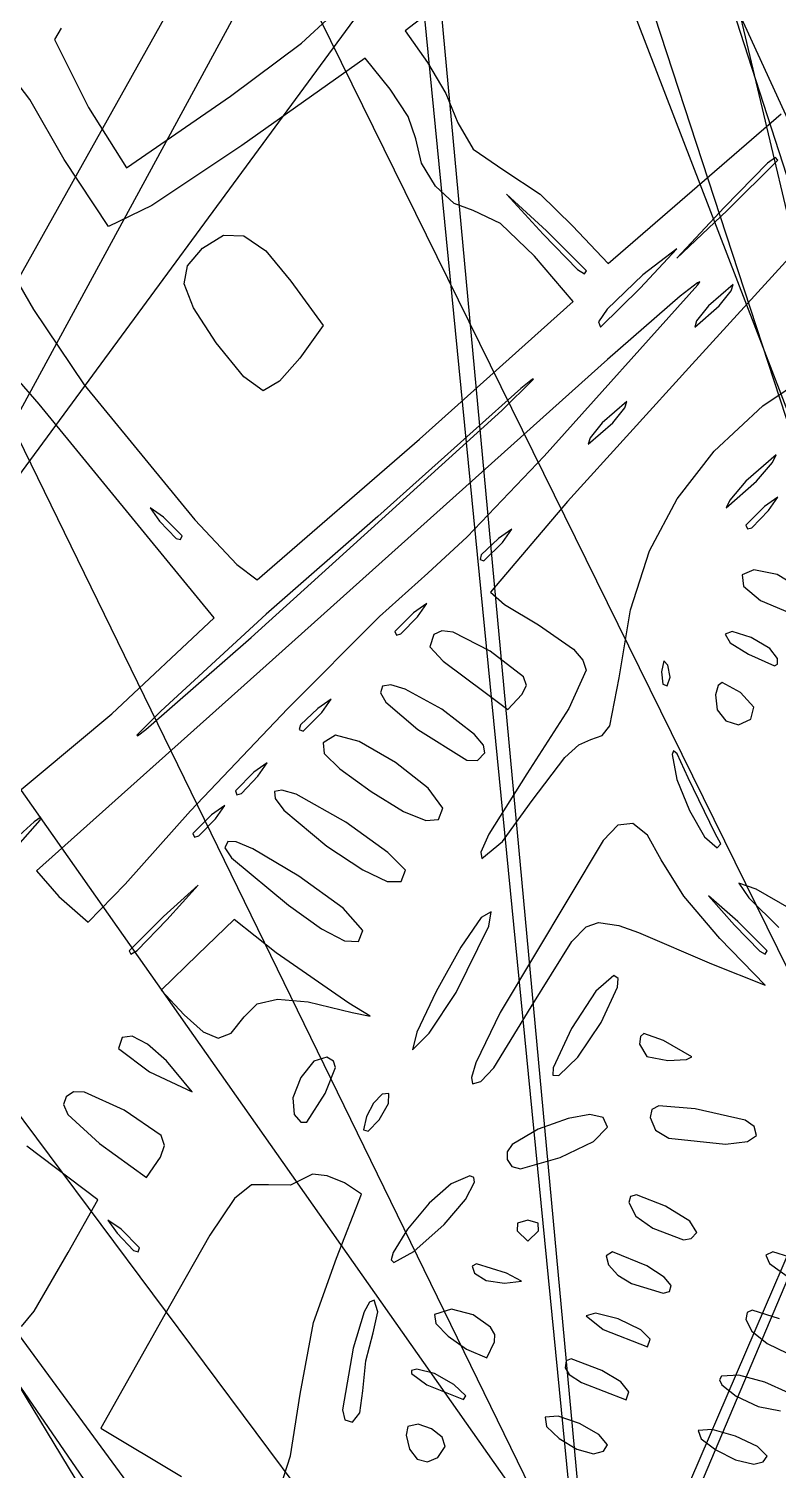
# Model space of a CAD drawing. Extents: x -109 to 333, y -74 to 385.
# Drawn here: x 82 to 108.5, y 71.3 to 122.3 of the extents above; entities that cross this region are included whole.
import ezdxf

# ---------------------------------------------------------------- set-up
doc = ezdxf.new("R2010")
doc.units = 0

msp = doc.modelspace()

# ---------------------------------------------------------------- linework, layer by layer
at = {"layer": 'Image'}
for p, q in [((79.928731, 286.738068), (107.411, 6.23337)), ((107.411, 6.23337), (81.41744, 286.738058)), ((145.215427, 4.34841), (61.91562, 262.429836)), ((162.68043, 258.12542), (23.7336, 10.2087)), ((23.7336, 1.95981), (162.68043, 258.12542)), ((76.885236, 251.097333), (134.835, 5.59235)), ((136.90526, 0.936964), (14.58625, 167.27601)), ((52.802336, 166.900173), (133.464, 1.55284)), ((19.92263, 166.6996), (143.889, 0.360555)), ((151.5261, 2.253623), (70.86456, 166.272002)), ((6.75614, 4.59916), (125.11489, 165.664644)), ((30.412904, 158.609792), (124.118, 4.36654)), ((92.877041, 154.000525), (165.361, -4.34315)), ((43.9542, 149.014231), (150.694, -2.65879)), ((96.062187, 147.509021), (142.999, 3.79803)), ((136.48616, -5.476123), (32.25953, 146.196904)), ((149.9676, 2.104701), (94.571335, 145.815698)), ((131.447961, 131.540204), (77.2426, 5.38409)), ((77.242601, 3.290625), (131.447961, 131.540204)), ((96.5775, 123.21208), (95.31125, 122.246268)), ((91.64525, 121.812071), (92.68981, 122.78174)), ((83.142108, 122.344541), (82.90611, 121.94101)), ((95.31125, 122.246268), (96.108315, 121.126888)), ((82.90611, 121.94101), (84.101681, 119.536573)), ((89.13387, 119.93245), (91.64525, 121.812071)), ((93.89153, 121.278902), (89.5339, 118.187592)), ((94.782832, 120.188872), (93.89153, 121.278902)), ((96.108315, 121.126888), (96.75032, 120.036925)), ((82.030661, 119.82153), (81.308106, 120.757993)), ((85.4502, 117.40484), (89.13387, 119.93246)), ((89.13387, 119.93246), (89.13387, 119.93245)), ((95.416287, 119.221697), (94.782832, 120.188872)), ((96.75032, 120.036925), (97.174585, 118.988268)), ((83.24244, 117.695672), (82.030661, 119.82153)), ((84.101681, 119.536573), (85.4502, 117.40484)), ((95.68767, 118.427072), (95.416287, 119.221697)), ((97.174585, 118.988268), (97.723996, 118.063099)), ((102.500505, 114.017928), (108.615315, 119.306598)), ((95.892952, 117.570532), (95.68767, 118.427072)), ((89.5339, 118.187592), (86.350901, 116.069514)), ((97.723996, 118.063099), (98.809295, 117.317858)), ((84.81737, 115.318102), (83.24244, 117.695672)), ((96.387921, 116.752129), (95.892952, 117.570532)), ((108.134057, 117.561249), (106.6007, 115.993447)), ((106.7105, 115.883647), (108.49791, 117.671057)), ((108.420746, 117.761772), (108.134057, 117.561249)), ((108.4979, 117.671057), (108.420746, 117.761772)), ((108.49791, 117.671057), (108.4979, 117.671057)), ((98.809295, 117.317858), (100.084097, 116.468939)), ((97.040855, 116.136422), (96.387921, 116.752129)), ((100.31272, 115.167044), (98.90161, 116.463824)), ((98.90161, 116.463824), (100.19839, 115.052714)), ((100.084097, 116.468939), (101.231535, 115.342318)), ((86.350901, 116.069514), (84.81737, 115.318102)), ((97.72003, 115.887972), (97.040855, 116.136422)), ((98.681993, 115.429768), (97.72003, 115.887972)), ((106.6007, 115.993447), (104.92309, 114.206037)), ((104.92309, 114.206037), (106.7105, 115.883647)), ((80.28755, 115.613024), (82.162975, 112.386399)), ((99.89228, 114.273382), (98.681993, 115.429768)), ((101.231535, 115.342318), (102.500505, 114.017928)), ((88.146271, 114.55733), (88.884487, 115.02032)), ((88.884487, 115.02032), (89.604658, 114.997284)), ((89.604658, 114.997284), (90.376584, 114.462109)), ((100.19839, 115.052714), (101.413739, 113.804031)), ((101.72383, 113.755934), (100.31272, 115.167044)), ((109.692528, 115.087208), (105.462878, 110.444088)), ((87.607971, 113.935482), (88.146271, 114.55733)), ((90.376584, 114.462109), (91.270061, 113.38868)), ((103.62496, 113.145205), (104.92174, 114.530275)), ((104.92174, 114.530275), (103.72452, 113.615571)), ((87.490901, 113.28991), (87.607971, 113.935482)), ((101.26115, 112.671132), (99.89228, 114.273382)), ((101.413739, 113.804031), (101.655216, 113.652629)), ((87.820699, 112.440465), (87.490901, 113.28991)), ((91.270061, 113.38868), (92.406031, 111.8184)), ((101.655216, 113.652629), (101.72383, 113.755934)), ((101.72383, 113.755934), (101.72383, 113.755934)), ((103.72452, 113.615571), (102.457695, 112.40198)), ((105.653068, 113.33212), (105.043273, 112.858678)), ((105.743216, 113.368768), (105.653068, 113.33212)), ((105.6727, 113.257581), (105.743216, 113.368768)), ((100.226926, 107.188038), (105.6727, 113.257581)), ((102.22566, 111.760131), (103.62496, 113.145211)), ((105.043273, 112.858678), (102.47314, 110.614731)), ((103.62496, 113.145211), (103.62496, 113.145205)), ((106.91986, 113.265313), (106.050625, 112.512723)), ((106.42692, 112.512723), (106.852671, 113.044239)), ((106.852671, 113.044239), (106.91986, 113.265313)), ((82.162975, 112.386399), (83.95539, 109.713034)), ((88.623, 111.207), (87.820699, 112.440465)), ((95.81434, 107.794622), (101.26115, 112.671132)), ((102.457695, 112.40198), (102.15841, 111.942842)), ((105.557685, 111.76013), (106.42692, 112.512723)), ((106.050625, 112.512723), (105.624874, 111.981203)), ((106.42692, 112.512723), (106.42692, 112.512723)), ((92.406031, 111.8184), (91.581553, 110.66054)), ((102.15841, 111.942842), (102.22566, 111.760131)), ((105.624874, 111.981203), (105.557685, 111.76013)), ((82.35911, 109.034918), (80.63967, 111.007998)), ((89.608429, 110.00332), (88.622993, 111.20701)), ((88.622993, 111.20701), (88.623, 111.207)), ((102.47314, 110.614731), (90.39134, 99.784731)), ((91.581553, 110.66054), (90.862273, 109.842794)), ((105.462878, 110.444088), (101.062768, 105.583738)), ((83.95539, 109.713034), (87.866269, 104.941226)), ((90.290703, 109.50267), (89.608429, 110.00332)), ((90.862273, 109.842794), (90.290703, 109.50267)), ((98.73552, 108.806828), (99.85046, 109.915139)), ((99.813133, 109.92217), (99.401531, 109.583468)), ((99.85046, 109.915139), (99.813133, 109.92217)), ((107.96732, 108.975416), (109.54785, 110.032998)), ((99.401531, 109.583468), (94.34617, 105.056538)), ((86.1994, 104.347018), (82.35911, 109.034918)), ((89.86826, 100.768138), (98.73552, 108.806828)), ((98.73552, 108.806828), (98.73552, 108.806828)), ((103.15597, 109.126055), (102.286732, 108.373462)), ((102.66303, 108.373462), (103.08878, 108.904981)), ((103.08878, 108.904981), (103.15597, 109.126055)), ((106.2439, 107.369128), (107.96732, 108.975416)), ((101.793792, 107.620869), (102.66303, 108.373462)), ((102.286732, 108.373462), (101.860982, 107.841943)), ((102.66303, 108.373462), (102.66303, 108.373462)), ((90.08085, 102.811624), (95.81435, 107.794614)), ((95.81435, 107.794614), (95.81434, 107.794622)), ((101.860982, 107.841943), (101.793792, 107.620869)), ((97.501449, 104.340889), (100.226926, 107.188038)), ((104.933617, 105.6856), (106.2439, 107.369128)), ((108.437612, 107.244578), (107.365682, 106.303839)), ((108.310881, 106.968236), (108.437612, 107.244578)), ((107.74198, 106.303839), (108.310881, 106.968236)), ((106.67005, 105.363097), (107.74198, 106.303839)), ((107.365682, 106.303839), (106.796781, 105.63944)), ((107.74198, 106.303839), (107.74198, 106.303839)), ((103.959396, 103.841236), (104.933617, 105.6856)), ((106.796781, 105.63944), (106.67005, 105.363097)), ((108.494276, 105.739397), (108.023907, 105.411098)), ((108.16598, 105.269025), (108.494276, 105.739397)), ((86.763133, 105.0352), (86.29276, 105.363497)), ((86.29276, 105.363497), (86.621057, 104.893127)), ((101.062768, 105.583738), (98.334628, 102.376668)), ((108.023907, 105.411098), (107.365387, 104.752581)), ((107.58134, 104.659607), (108.16598, 105.269025)), ((108.16598, 105.269025), (108.16598, 105.269025)), ((86.621057, 104.893127), (87.205697, 104.283716)), ((87.42165, 104.376694), (86.763133, 105.0352)), ((87.866269, 104.941226), (89.350312, 103.360569)), ((94.34617, 105.056538), (90.39506, 101.599958)), ((99.086827, 104.610818), (98.616457, 104.282515)), ((98.75853, 104.140444), (99.086827, 104.610818)), ((107.365387, 104.752581), (107.421351, 104.614471)), ((107.421351, 104.614471), (107.58134, 104.659607)), ((88.55125, 101.472898), (86.1994, 104.347018)), ((87.205697, 104.283716), (87.365686, 104.238584)), ((87.365686, 104.238584), (87.42165, 104.376695)), ((87.42165, 104.376695), (87.42165, 104.376694)), ((96.11324, 103.048781), (97.501449, 104.340889)), ((98.616457, 104.282515), (98.007039, 103.697885)), ((98.100013, 103.481936), (98.75853, 104.140445)), ((98.75853, 104.140445), (98.75853, 104.140444)), ((98.007039, 103.697885), (97.961904, 103.537899)), ((103.287837, 101.756293), (103.959396, 103.841236)), ((89.350312, 103.360569), (90.08085, 102.811624)), ((97.961904, 103.537899), (98.100013, 103.481936)), ((107.653064, 103.165265), (107.232253, 102.990788)), ((108.474675, 102.998433), (107.653064, 103.165265)), ((94.403008, 101.520827), (96.11324, 103.048781)), ((107.232253, 102.990788), (107.286768, 102.591696)), ((107.286768, 102.591696), (107.891133, 102.084683)), ((109.19969, 102.568369), (108.474675, 102.998433)), ((98.334628, 102.376668), (98.832044, 101.944282)), ((107.891133, 102.084683), (108.921223, 101.643714)), ((90.39506, 101.599958), (86.66974, 98.170908)), ((95.606127, 101.649071), (94.94761, 100.990562)), ((96.076499, 101.977366), (95.606127, 101.649071)), ((95.7482, 101.507), (96.076499, 101.977366)), ((98.832044, 101.944282), (100.027958, 101.224158)), ((102.88554, 99.351028), (103.287837, 101.756293)), ((84.92942, 98.070428), (88.55125, 101.472898)), ((91.155664, 98.259395), (94.403008, 101.520827)), ((95.163563, 100.897584), (95.7482, 101.507)), ((95.7482, 101.507), (95.7482, 101.507)), ((100.027958, 101.224158), (101.264162, 100.365691)), ((86.134698, 97.519588), (89.86826, 100.768138)), ((94.94761, 100.990562), (95.003574, 100.852451)), ((95.003574, 100.852451), (95.163563, 100.897584)), ((96.33105, 100.876566), (96.181745, 100.437686)), ((96.606963, 101.012584), (96.33105, 100.876566)), ((97.008825, 100.967019), (96.606963, 101.012584)), ((98.31894, 100.293439), (97.008825, 100.967019)), ((106.881363, 100.989069), (106.630842, 100.889112)), ((106.630842, 100.889112), (106.817962, 100.583934)), ((106.817962, 100.583934), (107.459088, 100.178103)), ((107.553161, 100.779236), (106.881363, 100.989069)), ((108.217558, 100.38373), (107.553161, 100.779236)), ((96.181745, 100.437686), (96.656511, 99.934396)), ((99.505262, 99.385567), (98.31894, 100.293439)), ((101.264162, 100.365691), (101.602782, 99.966998)), ((107.459088, 100.178103), (108.381174, 99.77213)), ((108.4939, 100.034706), (108.217558, 100.38373)), ((108.483964, 99.827436), (108.493898, 100.034706)), ((108.493898, 100.034706), (108.4939, 100.034706)), ((90.39134, 99.784731), (82.26172, 92.512631)), ((96.656511, 99.934396), (98.146371, 98.820976)), ((101.721288, 99.620658), (101.104134, 98.260754)), ((101.602782, 99.966998), (101.721288, 99.620658)), ((104.460054, 99.95266), (104.384656, 99.56204)), ((104.384656, 99.56204), (104.430458, 99.119442)), ((104.612, 99.78937), (104.460054, 99.95266)), ((104.611986, 99.789369), (104.612, 99.78937)), ((104.684798, 99.37378), (104.611986, 99.789369)), ((108.381174, 99.77213), (108.483964, 99.827436)), ((94.50513, 99.050958), (94.44427, 98.814815)), ((94.805284, 99.102045), (94.50513, 99.050958)), ((95.310474, 98.948851), (94.805284, 99.102045)), ((99.44499, 98.756229), (99.606615, 99.069304)), ((99.606615, 99.069304), (99.505262, 99.385567)), ((102.556874, 97.641514), (102.88554, 99.351028)), ((104.430458, 99.119442), (104.582296, 99.068151)), ((104.582296, 99.068151), (104.684798, 99.37378)), ((106.386335, 99.069064), (106.293509, 98.748296)), ((106.526631, 99.185182), (106.386335, 99.069064)), ((107.1772, 98.822605), (106.526631, 99.185182)), ((92.689799, 98.590266), (92.219427, 98.261971)), ((92.3615, 98.1199), (92.689799, 98.590266)), ((94.44427, 98.814815), (94.634126, 98.480324)), ((94.634126, 98.480324), (95.76197, 97.521178)), ((96.613411, 98.240022), (95.310474, 98.948851)), ((98.146371, 98.820976), (98.946964, 98.225939)), ((98.946964, 98.225939), (99.444996, 98.756234)), ((99.444996, 98.756234), (99.44499, 98.756229)), ((106.293509, 98.748296), (106.348271, 98.208691)), ((107.177201, 98.822605), (107.1772, 98.822605)), ((107.650489, 98.307073), (107.177201, 98.822605)), ((81.07238, 94.854448), (84.92941, 98.070428)), ((84.92941, 98.070428), (84.92942, 98.070428)), ((86.66974, 98.170908), (85.816168, 97.315155)), ((87.711232, 94.641981), (91.155664, 98.259395)), ((92.219427, 98.261971), (91.610009, 97.677327)), ((91.702983, 97.461364), (92.3615, 98.119901)), ((92.3615, 98.119901), (92.3615, 98.1199)), ((97.768832, 97.345271), (96.613411, 98.240022)), ((101.104134, 98.260754), (99.620338, 95.943928)), ((106.348271, 98.208691), (106.665578, 97.821906)), ((107.550349, 97.878685), (107.650489, 98.307073)), ((85.83548, 97.290174), (86.134698, 97.519588)), ((91.610009, 97.677327), (91.564874, 97.517331)), ((91.564874, 97.517331), (91.702983, 97.461364)), ((95.76197, 97.521178), (97.497268, 96.431979)), ((102.284677, 97.299), (102.556874, 97.641514)), ((106.665578, 97.821906), (107.111061, 97.680913)), ((107.111061, 97.680913), (107.550349, 97.878685)), ((85.816168, 97.315155), (85.83548, 97.290174)), ((92.84427, 97.312156), (92.412748, 97.039048)), ((92.412748, 97.039048), (92.447488, 96.667021)), ((93.689908, 97.095973), (92.84427, 97.312156)), ((94.967145, 96.348964), (93.689908, 97.095973)), ((98.089628, 96.959675), (97.768832, 97.345271)), ((98.13163, 96.685398), (98.089628, 96.959675)), ((100.956746, 96.522334), (101.462824, 96.969781)), ((101.462824, 96.969781), (101.8775, 97.160958)), ((101.8775, 97.160958), (102.284677, 97.299)), ((92.447488, 96.667021), (92.996637, 96.120321)), ((97.877004, 96.417337), (98.13164, 96.685406)), ((98.13164, 96.685406), (98.13163, 96.685398)), ((99.80787, 95.002048), (100.956746, 96.522334)), ((104.810562, 96.762561), (104.757884, 96.627485)), ((104.757884, 96.627485), (104.929198, 95.750014)), ((104.934387, 96.653004), (104.810562, 96.762561)), ((105.321507, 95.807602), (104.934387, 96.653004)), ((89.961627, 96.004171), (89.30311, 95.345662)), ((90.431999, 96.332465), (89.961627, 96.004171)), ((90.1037, 95.8621), (90.431999, 96.332465)), ((92.996637, 96.120321), (94.10834, 95.323196)), ((96.132234, 95.439839), (94.967145, 96.348964)), ((97.497268, 96.431979), (97.877004, 96.417337)), ((99.620338, 95.943928), (98.271974, 93.81402)), ((89.519063, 95.252684), (90.1037, 95.8621)), ((90.1037, 95.8621), (90.1037, 95.8621)), ((96.64143, 94.737306), (96.132234, 95.439839)), ((104.929198, 95.750014), (105.373954, 94.653908)), ((106.28181, 93.832052), (105.321507, 95.807602)), ((89.30311, 95.345662), (89.359074, 95.207551)), ((89.359074, 95.207551), (89.519063, 95.252684)), ((90.944028, 95.37184), (90.69043, 95.316796)), ((90.69043, 95.316796), (90.710156, 95.074136)), ((90.710156, 95.074136), (91.016516, 94.660803)), ((91.457641, 95.222326), (90.944028, 95.37184)), ((93.21167, 94.241855), (91.457641, 95.222326)), ((94.10834, 95.323196), (95.252411, 94.618368)), ((98.752898, 93.555134), (99.807878, 95.002038)), ((99.807878, 95.002038), (99.80787, 95.002048)), ((82.423081, 94.41631), (82.188715, 94.253232)), ((82.391547, 94.311038), (82.423081, 94.41631)), ((85.40974, 92.046081), (87.711232, 94.641981)), ((88.456537, 94.499031), (87.798017, 93.840494)), ((88.926906, 94.827312), (88.456537, 94.499031)), ((88.59861, 94.356932), (88.926906, 94.827312)), ((91.016516, 94.660803), (92.542378, 93.389883)), ((95.252411, 94.618368), (96.040019, 94.289461)), ((96.49506, 94.330948), (96.64143, 94.737303)), ((96.64143, 94.737303), (96.64143, 94.737306)), ((105.373954, 94.653908), (105.909284, 93.718251)), ((82.188715, 94.253232), (80.349241, 92.584601)), ((81.60712, 93.406566), (82.391547, 94.311038)), ((88.01397, 93.747516), (88.59861, 94.356932)), ((88.59861, 94.356932), (88.59861, 94.356932)), ((94.703658, 93.162882), (93.21167, 94.241855)), ((96.040019, 94.289461), (96.49506, 94.330948)), ((102.83532, 94.129848), (102.32003, 93.592257)), ((103.36795, 94.187005), (102.83532, 94.129848)), ((103.890505, 93.773003), (103.36795, 94.187005)), ((87.798017, 93.840494), (87.853981, 93.702383)), ((87.853981, 93.702383), (88.01397, 93.747516)), ((89.03328, 93.553819), (88.934193, 93.32435)), ((89.337264, 93.540684), (89.03328, 93.553819)), ((89.924923, 93.287404), (89.337264, 93.540684)), ((92.542378, 93.389883), (93.811902, 92.552347)), ((98.271974, 93.81402), (97.985855, 93.179974)), ((98.021078, 92.950428), (98.752898, 93.555134)), ((102.32003, 93.592257), (98.672728, 87.493712)), ((104.37557, 92.897116), (103.890505, 93.773003)), ((105.909284, 93.718251), (106.352324, 93.322125)), ((106.281808, 93.832044), (106.28181, 93.832052)), ((106.477087, 93.471907), (106.281808, 93.832044)), ((106.352324, 93.322125), (106.477087, 93.471907)), ((88.934193, 93.32435), (89.165328, 92.970967)), ((89.165328, 92.970967), (91.18482, 91.298579)), ((91.551805, 92.323346), (89.924923, 93.287404)), ((95.32422, 92.538395), (94.703658, 93.162882)), ((97.985855, 93.179974), (98.021078, 92.950428)), ((105.176394, 91.617833), (104.37557, 92.897116)), ((82.26172, 92.512631), (83.054606, 91.607093)), ((93.811902, 92.552347), (94.675397, 92.138392)), ((95.167843, 92.137309), (95.324218, 92.538391)), ((95.324218, 92.538391), (95.32422, 92.538395)), ((84.092656, 90.694754), (85.409696, 92.046004)), ((85.409696, 92.046004), (85.40974, 92.046081)), ((87.986441, 92.005049), (86.763481, 90.899839)), ((86.881221, 90.782099), (87.986441, 92.005049)), ((93.115005, 91.187527), (91.551805, 92.323346)), ((94.675397, 92.138392), (95.167843, 92.137309)), ((107.734602, 91.868733), (107.124281, 92.077303)), ((107.124281, 92.077303), (107.473793, 91.55365)), ((108.984821, 91.150091), (107.734602, 91.868733)), ((83.054606, 91.607093), (84.092656, 90.694754)), ((106.44825, 90.119796), (105.176394, 91.617833)), ((107.083511, 90.716509), (106.048701, 91.628763)), ((106.048701, 91.628763), (106.960958, 90.593943)), ((107.473793, 91.55365), (108.531271, 90.511813)), ((86.763481, 90.899839), (85.540521, 89.676889)), ((91.18482, 91.298579), (92.346133, 90.46203)), ((93.8156, 90.405829), (93.115005, 91.187527)), ((97.999588, 90.857387), (97.284699, 89.813024)), ((98.350963, 91.061914), (97.999588, 90.857387)), ((98.277246, 90.556529), (98.350963, 91.061914)), ((85.824545, 89.692983), (86.881231, 90.782099)), ((86.881231, 90.782099), (86.881221, 90.782099)), ((89.255531, 90.789252), (87.964421, 89.537852)), ((90.750621, 89.605132), (89.255531, 90.789252)), ((92.346133, 90.46203), (93.168482, 90.03548)), ((93.656695, 90.017291), (93.8156, 90.405826)), ((93.8156, 90.405826), (93.8156, 90.405829)), ((97.11767, 88.206867), (98.277246, 90.556529)), ((101.207154, 90.009573), (101.720804, 90.527167)), ((101.720804, 90.527167), (102.15439, 90.688047)), ((102.15439, 90.688047), (102.1544, 90.688051)), ((102.1544, 90.688051), (102.878428, 90.582267)), ((102.878428, 90.582267), (103.5726, 90.327936)), ((103.5726, 90.327936), (106.15053, 89.216916)), ((106.960958, 90.593943), (107.859385, 89.664457)), ((108.118321, 89.681689), (107.083511, 90.716509)), ((93.168482, 90.03548), (93.656695, 90.017291)), ((97.284699, 89.813024), (96.411487, 88.237299)), ((99.7728, 87.694517), (101.207154, 90.009573)), ((108.05555, 88.466036), (106.44825, 90.119796)), ((85.540521, 89.676889), (85.605133, 89.566622)), ((85.605133, 89.566622), (85.824545, 89.692983)), ((87.964421, 89.537852), (86.673311, 88.286452)), ((93.314581, 87.826402), (90.750621, 89.605132)), ((107.859385, 89.664457), (108.057392, 89.563718)), ((108.057392, 89.563718), (108.118328, 89.681689)), ((108.118328, 89.681689), (108.118321, 89.681689)), ((102.695551, 88.80659), (102.057614, 88.254938)), ((102.846864, 88.702999), (102.695551, 88.80659)), ((106.15053, 89.216916), (108.05555, 88.466036)), ((86.673311, 88.286452), (87.489537, 87.417632)), ((102.24714, 87.14879), (102.822575, 88.392196)), ((102.822575, 88.392196), (102.846864, 88.702999)), ((89.61617, 87.339428), (90.080169, 87.800062)), ((90.080169, 87.800062), (90.794892, 87.976233)), ((90.794892, 87.976233), (91.876889, 87.872645)), ((91.876889, 87.872645), (93.44271, 87.494001)), ((94.071521, 87.36481), (93.314581, 87.826402)), ((96.411487, 88.237299), (95.72657, 86.800395)), ((96.163042, 86.770095), (97.117668, 88.206867)), ((97.117668, 88.206867), (97.11767, 88.206867)), ((102.057614, 88.254938), (101.195291, 86.92863)), ((87.489537, 87.417632), (88.158939, 86.808938)), ((89.158541, 86.772184), (89.616167, 87.339428)), ((89.616167, 87.339428), (89.61617, 87.339428)), ((93.44271, 87.494001), (94.071521, 87.36481)), ((98.672728, 87.493712), (97.813913, 85.713235)), ((98.447078, 85.544892), (99.7728, 87.694517)), ((88.158939, 86.808938), (88.694036, 86.594571)), ((88.694036, 86.594571), (89.158541, 86.772184)), ((95.72657, 86.800395), (95.576568, 86.172497)), ((95.576568, 86.172497), (96.163042, 86.770095)), ((101.195291, 86.92863), (100.544149, 85.538411)), ((101.424231, 85.913297), (102.247133, 87.14879)), ((102.247133, 87.14879), (102.24714, 87.14879)), ((103.76283, 86.758903), (103.636237, 86.648625)), ((104.44928, 86.511077), (103.76283, 86.758903)), ((85.295318, 86.612804), (85.16435, 86.218582)), ((85.655778, 86.663297), (85.295318, 86.612804)), ((86.197061, 86.382495), (85.655778, 86.663297)), ((86.8705, 85.782831), (86.197061, 86.382495)), ((103.636237, 86.648625), (103.602614, 86.373889)), ((103.602614, 86.373889), (103.860098, 85.944439)), ((105.45274, 85.933397), (104.44928, 86.511077)), ((85.16435, 86.218582), (86.266225, 85.395529)), ((86.870505, 85.782832), (86.8705, 85.782831)), ((87.77475, 84.691392), (86.870505, 85.782832)), ((92.07458, 85.771428), (91.622701, 85.197499)), ((92.539198, 85.917924), (92.07458, 85.771428)), ((92.773302, 85.775725), (92.539198, 85.917924)), ((92.843615, 85.552399), (92.773302, 85.775725)), ((100.746883, 85.27083), (101.424231, 85.913297)), ((103.860098, 85.944439), (104.606074, 85.796209)), ((104.606074, 85.796209), (105.268706, 85.836503)), ((105.268706, 85.836503), (105.45274, 85.933397)), ((105.45274, 85.933397), (105.45274, 85.933397)), ((86.266225, 85.395529), (87.77475, 84.691392)), ((92.4827, 84.630654), (92.843615, 85.552399)), ((97.813913, 85.713235), (97.659383, 85.20304)), ((97.994831, 85.051819), (98.447078, 85.544892)), ((100.544149, 85.538411), (100.541731, 85.275194)), ((100.541731, 85.275194), (100.746883, 85.27083)), ((91.622701, 85.197499), (91.341823, 84.475938)), ((97.659383, 85.20304), (97.70093, 84.970147)), ((97.70093, 84.970147), (97.994831, 85.051819)), ((83.31199, 84.514149), (83.221046, 84.23738)), ((83.221046, 84.23738), (83.374588, 83.887031)), ((83.575327, 84.688758), (83.31199, 84.514149)), ((83.966628, 84.676392), (83.575327, 84.688758)), ((85.36588, 84.036629), (83.966628, 84.676392)), ((91.341823, 84.475938), (91.390208, 83.886544)), ((91.83251, 83.615661), (92.482698, 84.630651)), ((92.482698, 84.630651), (92.4827, 84.630654)), ((94.194198, 84.287902), (93.940209, 83.819206)), ((94.494202, 84.607469), (94.194198, 84.287902)), ((94.391692, 83.699124), (94.718998, 84.271393)), ((94.73556, 84.628988), (94.494202, 84.607469)), ((94.718998, 84.271393), (94.73556, 84.628989)), ((94.73556, 84.628989), (94.73556, 84.628988)), ((104.293173, 84.193142), (104.046713, 84.059624)), ((105.57806, 84.092568), (104.293173, 84.193142)), ((83.374588, 83.887031), (84.49282, 82.856519)), ((86.676191, 83.138754), (85.36588, 84.036629)), ((91.390208, 83.886544), (91.615251, 83.610715)), ((93.940209, 83.819206), (93.8369, 83.350298)), ((94.002421, 83.297551), (94.391692, 83.699124)), ((101.078761, 83.75188), (100.01974, 83.37098)), ((101.847324, 83.890755), (101.078761, 83.75188)), ((102.315639, 83.787325), (101.847324, 83.890755)), ((102.47392, 83.441309), (102.315639, 83.787325)), ((104.046713, 84.059624), (103.9788, 83.78726)), ((103.9788, 83.78726), (104.17224, 83.334209)), ((107.341842, 83.690822), (105.57806, 84.092568)), ((107.659406, 83.457311), (107.341842, 83.690822)), ((91.615251, 83.610715), (91.83251, 83.615661)), ((93.8369, 83.350298), (94.002421, 83.297551)), ((100.01974, 83.37098), (99.101902, 82.830426)), ((101.982275, 82.930207), (102.47392, 83.441311)), ((102.47392, 83.441311), (102.47392, 83.441309)), ((104.17224, 83.334209), (104.63732, 83.045242)), ((107.74176, 83.139956), (107.659406, 83.457311)), ((84.431496, 80.863457), (81.919206, 82.765297)), ((84.49282, 82.856519), (86.16024, 81.656849)), ((86.65322, 82.378969), (86.795851, 82.787331)), ((86.795851, 82.787331), (86.676191, 83.138754)), ((99.101902, 82.830426), (98.918013, 82.560491)), ((100.80024, 82.366101), (101.982275, 82.930207)), ((104.63732, 83.045242), (106.647828, 82.839097)), ((106.647828, 82.839097), (107.428549, 82.929788)), ((107.428549, 82.929788), (107.74176, 83.139956)), ((107.74176, 83.139956), (107.74176, 83.139956)), ((86.16024, 81.656849), (86.653217, 82.37897)), ((86.653217, 82.37897), (86.65322, 82.378969)), ((98.918013, 82.560491), (98.92259, 82.2958)), ((98.92259, 82.2958), (99.088962, 82.044041)), ((99.392591, 81.969414), (100.80024, 82.366101)), ((92.036179, 81.774383), (91.72606, 81.620082)), ((92.554422, 81.712887), (92.036179, 81.774383)), ((93.167745, 81.466368), (92.554422, 81.712887)), ((97.595419, 81.716493), (96.936689, 81.434704)), ((97.738376, 81.659396), (97.595419, 81.716493)), ((97.760439, 81.490124), (97.738376, 81.659396)), ((99.088962, 82.044041), (99.392591, 81.969414)), ((89.874236, 81.400654), (89.270256, 80.911377)), ((90.48026, 81.401021), (89.874236, 81.400654)), ((91.25425, 81.384462), (90.48026, 81.401021)), ((91.72606, 81.620082), (91.25425, 81.384462)), ((93.7631, 81.0656), (93.167745, 81.466368)), ((96.936689, 81.434704), (96.161796, 80.754113)), ((97.452004, 80.874504), (97.760439, 81.490124)), ((83.386426, 79.001837), (84.431496, 80.863457)), ((89.270256, 80.911377), (88.406115, 79.614122)), ((92.88106, 78.80732), (93.7631, 81.0656)), ((96.161796, 80.754113), (95.391801, 79.822859)), ((96.690366, 79.988544), (97.452004, 80.874504)), ((103.285905, 80.98376), (103.22651, 80.767652)), ((103.22651, 80.767652), (103.475218, 80.29397)), ((103.493308, 81.038557), (103.285905, 80.98376)), ((104.52743, 80.648131), (103.493308, 81.038557)), ((105.389149, 80.117673), (104.52743, 80.648131)), ((85.257746, 79.823326), (84.787376, 80.151607)), ((84.787376, 80.151607), (85.115673, 79.681227)), ((99.651705, 80.151787), (99.290013, 80.041251)), ((100.013397, 80.041251), (99.651705, 80.151787)), ((103.475218, 80.29397), (104.073176, 79.858474)), ((105.63411, 79.713496), (105.389149, 80.117673)), ((85.115673, 79.681227), (85.700313, 79.071811)), ((85.916266, 79.164789), (85.257746, 79.823326)), ((88.406115, 79.614122), (87.01961, 77.189821)), ((95.391801, 79.822859), (94.887873, 79.00046)), ((95.614105, 79.040681), (96.690369, 79.988544)), ((96.690369, 79.988544), (96.690366, 79.988544)), ((99.290013, 80.041251), (99.27541, 79.7755)), ((99.27541, 79.7755), (99.651705, 79.399185)), ((99.651705, 79.399185), (100.028, 79.7755)), ((100.028, 79.7755), (100.013397, 80.041251)), ((100.028, 79.7755), (100.028, 79.7755)), ((104.073176, 79.858474), (105.162142, 79.446271)), ((105.437721, 79.498441), (105.634106, 79.713497)), ((105.634106, 79.713497), (105.63411, 79.713496)), ((85.860302, 79.026678), (85.916266, 79.164789)), ((85.916266, 79.164789), (85.916266, 79.164789)), ((105.162142, 79.446271), (105.437721, 79.498441)), ((82.188277, 76.929319), (83.386416, 79.001844)), ((83.386416, 79.001844), (83.386426, 79.001837)), ((85.700313, 79.071811), (85.860302, 79.026678)), ((92.066591, 76.519931), (92.88106, 78.80732)), ((94.887873, 79.00046), (94.817298, 78.74243)), ((94.817298, 78.74243), (94.911179, 78.646434)), ((94.911179, 78.646434), (95.614105, 79.040681)), ((97.842264, 78.603937), (97.684068, 78.520482)), ((98.898266, 78.270118), (97.842264, 78.603937)), ((102.643536, 79.022716), (102.420764, 78.888532)), ((102.420764, 78.888532), (102.511157, 78.571796)), ((103.867235, 78.53065), (102.643536, 79.022716)), ((108.324686, 79.022716), (108.071321, 78.905639)), ((108.071321, 78.905639), (108.20106, 78.608453)), ((108.20106, 78.608453), (109.340816, 77.798016)), ((108.92495, 78.831998), (108.324686, 79.022716)), ((97.684068, 78.520482), (97.769376, 78.270118)), ((97.769376, 78.270118), (98.175808, 78.012139)), ((99.432501, 77.987808), (98.898261, 78.270118)), ((98.898261, 78.270118), (98.898266, 78.270118)), ((102.511157, 78.571796), (102.836796, 78.201232)), ((102.836796, 78.201232), (103.31976, 77.905566)), ((104.472233, 78.134657), (103.867235, 78.53065)), ((104.730866, 77.833436), (104.472233, 78.134657)), ((98.175808, 78.012139), (98.826396, 77.920276)), ((98.826396, 77.920276), (99.432501, 77.987808)), ((103.31976, 77.905566), (104.438074, 77.558772)), ((104.438074, 77.558772), (104.665169, 77.619571)), ((104.665169, 77.619571), (104.73087, 77.83343)), ((104.73087, 77.83343), (104.730866, 77.833436)), ((87.01961, 77.189821), (84.54814, 72.782421)), ((94.05249, 77.247933), (93.85984, 76.904059)), ((94.212888, 77.318823), (94.05249, 77.247933)), ((94.343858, 76.899476), (94.212888, 77.318823)), ((81.736394, 76.383452), (82.188277, 76.929319)), ((93.85984, 76.904059), (93.474674, 75.620303)), ((94.181166, 76.162843), (94.343858, 76.899476)), ((96.957207, 76.996707), (96.349386, 76.812817)), ((96.349386, 76.812817), (96.395257, 76.49289)), ((97.724171, 76.79868), (96.957207, 76.996707)), ((98.33498, 76.363614), (97.724171, 76.79868)), ((102.052258, 76.858974), (101.720646, 76.763615)), ((101.720646, 76.763615), (102.321025, 76.274479)), ((102.849536, 76.649767), (102.052258, 76.858974)), ((103.646815, 76.262523), (102.849536, 76.649767)), ((107.411816, 76.873878), (107.364736, 76.635497)), ((107.364736, 76.635497), (107.579146, 76.213391)), ((107.590058, 76.955981), (107.411816, 76.873878)), ((108.562046, 76.65497), (107.590058, 76.955981)), ((91.6, 73.98553), (92.066591, 76.519931)), ((93.925564, 75.166136), (94.181166, 76.162843)), ((96.395257, 76.49289), (96.831034, 76.036692)), ((96.831034, 76.036692), (97.488467, 75.584091)), ((98.483296, 76.102465), (98.33498, 76.363614)), ((98.474336, 75.836385), (98.483296, 76.102465)), ((102.321025, 76.274479), (103.884346, 75.665775)), ((103.978426, 75.929847), (103.646815, 76.262523)), ((107.579146, 76.213391), (108.119419, 75.784338)), ((93.474674, 75.620303), (93.092577, 73.432528)), ((97.488467, 75.584091), (98.199306, 75.274957)), ((98.199306, 75.274957), (98.47434, 75.836381)), ((98.47434, 75.836381), (98.474336, 75.836385)), ((103.884346, 75.665775), (103.978419, 75.92985)), ((103.978419, 75.92985), (103.978426, 75.929847)), ((108.119419, 75.784338), (108.831114, 75.443326)), ((93.81925, 74.106543), (93.925564, 75.166136)), ((101.009375, 75.162514), (100.968944, 74.914972)), ((101.185038, 75.233576), (101.009375, 75.162514)), ((102.268274, 74.823222), (101.185038, 75.233576)), ((95.534877, 74.829086), (95.532913, 74.720825)), ((95.532913, 74.720825), (96.077103, 74.319174)), ((95.72296, 74.870297), (95.534877, 74.829086)), ((96.351807, 74.71742), (95.72296, 74.870297)), ((97.03999, 74.33114), (96.351807, 74.71742)), ((100.968944, 74.914972), (101.1215, 74.681876)), ((101.1215, 74.681876), (101.556068, 74.403685)), ((102.945177, 74.422018), (102.268274, 74.823222)), ((106.5073, 74.62998), (106.430767, 74.498745)), ((106.430767, 74.498745), (106.513322, 74.323379)), ((107.120999, 74.654863), (106.5073, 74.62998)), ((108.042272, 74.412649), (107.120999, 74.654863)), ((91.251866, 71.810001), (91.600013, 73.985539)), ((91.600013, 73.985539), (91.6, 73.98553)), ((93.708713, 73.326563), (93.81925, 74.106543)), ((93.81925, 74.106543), (93.81925, 74.106543)), ((96.077103, 74.319174), (97.371061, 73.795892)), ((97.039994, 74.331027), (97.03999, 74.33114)), ((97.457327, 73.931768), (97.039994, 74.331027)), ((101.556068, 74.403685), (103.132644, 73.784452)), ((103.22672, 74.070621), (102.945177, 74.422018)), ((103.132644, 73.784452), (103.22672, 74.070625)), ((103.22672, 74.070625), (103.22672, 74.070621)), ((106.513322, 74.323379), (107.029937, 73.915061)), ((108.881072, 74.039663), (108.042272, 74.412649)), ((97.371061, 73.795892), (97.457327, 73.931768)), ((107.029937, 73.915061), (107.805615, 73.554655)), ((107.805615, 73.554655), (108.58883, 73.39179)), ((93.092577, 73.432528), (93.177223, 73.081726)), ((93.177223, 73.081726), (93.442952, 73.002153)), ((93.442952, 73.002153), (93.708713, 73.326563)), ((100.73138, 73.203656), (100.26171, 73.173602)), ((100.26171, 73.173602), (100.313991, 72.84848)), ((101.477879, 72.951085), (100.73138, 73.203656)), ((84.54814, 72.782421), (87.39591, 71.075011)), ((95.41126, 72.839049), (95.352569, 72.531614)), ((95.352569, 72.531614), (95.465317, 72.046316)), ((95.770745, 72.921516), (95.41126, 72.839049)), ((96.240531, 72.761101), (95.770745, 72.921516)), ((96.624604, 72.463045), (96.240531, 72.761101)), ((96.72695, 72.132591), (96.624604, 72.463045)), ((100.313991, 72.84848), (100.761195, 72.415037)), ((102.169228, 72.563662), (101.477879, 72.951085)), ((102.47345, 72.189155), (102.169228, 72.563662)), ((106.182038, 72.731301), (105.68162, 72.69853)), ((105.68162, 72.69853), (105.782163, 72.408549)), ((107.006078, 72.497289), (106.182038, 72.731301)), ((107.776871, 72.136949), (107.006078, 72.497289)), ((95.465317, 72.046316), (95.735195, 71.692021)), ((96.469302, 71.742223), (96.726947, 72.132591)), ((96.726947, 72.132591), (96.72695, 72.132591)), ((100.761195, 72.415037), (101.38846, 72.035792)), ((101.38846, 72.035792), (101.98092, 71.873262)), ((101.98092, 71.873262), (102.328765, 71.966057)), ((102.328765, 71.966057), (102.473443, 72.189153)), ((102.473443, 72.189153), (102.47345, 72.189155)), ((105.782163, 72.408549), (106.303986, 72.016681)), ((106.303986, 72.016681), (107.006013, 71.668671)), ((108.11755, 71.790735), (107.776871, 72.136949)), ((90.788718, 70.338239), (91.251866, 71.810001)), ((95.735195, 71.692021), (96.104287, 71.593011)), ((96.104287, 71.593011), (96.469302, 71.742223)), ((107.006013, 71.668671), (107.64717, 71.51026)), ((107.64717, 71.51026), (107.97937, 71.587144)), ((107.97937, 71.587144), (108.117541, 71.790732)), ((108.117541, 71.790732), (108.11755, 71.790735))]:
    msp.add_line(p, q, dxfattribs=at)

doc.saveas('drawing.dxf')
